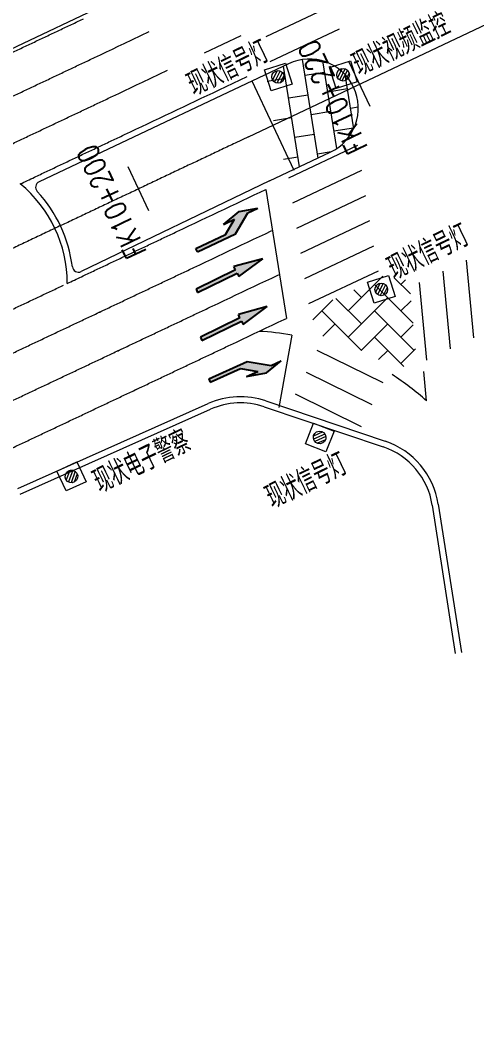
# Model space of a CAD drawing. Header units: millimetres. Extents: x 523446 to 528898, y 388189 to 392165.
# Drawn here: x 526283.7 to 526321.1, y 389297.8 to 389380.4 of the extents above; entities that cross this region are included whole.
import ezdxf
from ezdxf.enums import TextEntityAlignment as Align

# ---------------------------------------------------------------- set-up
doc = ezdxf.new("R2010")
doc.units = ezdxf.units.MM
doc.linetypes.add('33', pattern=[6, 3, -3])
for name, color, linetype, lineweight in [('0-现状交通设施2018', 7, 'Continuous', 0), ('0-现状信号灯', 7, 'Continuous', 40), ('000-scy-中分带', 2, 'Continuous', 60), ('000-scy-机动车道线', 5, 'Continuous', 60), ('人行横道', 7, 'Continuous', 30)]:
    doc.layers.add(name, color=color, linetype=linetype, lineweight=lineweight)
for name, color, linetype in [('FZZD-标注路线桩号', 7, 'Continuous'), ('MEDS道路平面中线-FZZD', 7, 'Continuous'), ('标线（实）', 1, 'Continuous'), ('标线（虚）', 1, '33'), ('箭头', 7, 'Continuous')]:
    doc.layers.add(name, color=color, linetype=linetype)
doc.styles.add('HZTXT_S', font='TXT_S.shx', dxfattribs={"width": 0.75, "bigfont": 'HZTXT.shx'})
doc.styles.add('MEDS', font='TXT_S.SHX', dxfattribs={"width": 0.75, "bigfont": 'hztxt.shx'})

# ---------------------------------------------------------------- blocks, each defined once
blk = doc.blocks.new('y')
blk.add_hatch(color=0).paths.add_polyline_path([(0.55, 0.225), (0.55, -0.275), (0.75, 0.525), (0.55, 1.275), (0.55, 0.825), (0, 0), (0, -1.725), (0.15, -1.725), (0.15, -0.375)])
at = {"color": 0}
for p, q in [((0.75, 0.525), (0.55, 1.275)), ((0.55, 0.825), (0.55, 1.275)), ((0, 0), (0.55, 0.825)), ((0.55, -0.275), (0.75, 0.525)), ((0.15, -0.375), (0.55, 0.225)), ((0.55, -0.275), (0.55, 0.225)), ((0, -1.725), (0, 0)), ((0.15, -1.725), (0.15, -0.375)), ((0, -1.725), (0.15, -1.725))]:
    blk.add_line(p, q, dxfattribs=at)
blk = doc.blocks.new('zx')
blk.add_hatch(color=0).paths.add_polyline_path([(0.075, -1.2), (0.225, -1.2), (0, 0), (-0.225, -1.2), (-0.075, -1.2), (-0.075, -3), (0.075, -3)])
at = {"color": 0}
for p, q in [((0, 0), (-0.225, -1.2)), ((0.225, -1.2), (0, 0)), ((-0.075, -1.2), (-0.225, -1.2)), ((-0.075, -1.2), (-0.075, -3)), ((0.075, -3), (0.075, -1.2)), ((0.075, -1.2), (0.225, -1.2)), ((-0.075, -3), (0.075, -3))]:
    blk.add_line(p, q, dxfattribs=at)
blk = doc.blocks.new('7')
at = {"layer": '0-现状信号灯', "linetype": 'Continuous', "lineweight": 0, "ltscale": 0.005}
for p, q in [((525414.9, 388753.359), (525416.616, 388753.904)), ((525415.444, 388751.644), (525414.9, 388753.359)), ((525415.937, 388753.284), (525415.555, 388752.546)), ((525416.181, 388753.264), (525415.711, 388752.359)), ((525416.374, 388753.148), (525415.918, 388752.268)), ((525416.616, 388753.904), (525417.16, 388752.188)), ((525416.512, 388752.924), (525416.179, 388752.284)), ((525417.16, 388752.188), (525415.444, 388751.644))]:
    blk.add_line(p, q, dxfattribs=at)
blk.add_ellipse((525416.018, 388752.774), major_axis=(0.365, 0.365), ratio=1, start_param=3.156470216024712, end_param=9.439655523204298, dxfattribs=at)

msp = doc.modelspace()

# ---------------------------------------------------------------- hatches: boundary and pattern name
at = {"layer": '人行横道', "linetype": 'ByBlock', "lineweight": 0}
h = msp.add_hatch(dxfattribs=at)
h.set_pattern_fill('AR-B816', color=256, scale=0.008, angle=99, style=0)
h.paths.add_polyline_path([(526310.982, 389374.905, 0.414214), (526305.655, 389376.809), (526303.828, 389375.945), (526304.484, 389371.83)])
h.paths.add_polyline_path([(526304.484, 389371.83), (526304.81, 389369.782), (526304.889, 389369.753), (526305.445, 389368.578), (526305.35, 389368.312), (526305.065, 389368.177), (526305.139, 389367.714), (526309.077, 389369.578, 0.414214), (526310.982, 389374.905)])
h = msp.add_hatch(dxfattribs=at)
h.set_pattern_fill('AR-HBONE', color=256, scale=0.015, style=0)
h.paths.add_polyline_path([(526315.536, 389358.981, 0.019595), (526315.525, 389359.059), (526313.523, 389359.512), (526308.815, 389357.284), (526308.327, 389357.054), (526307.84, 389356.823), (526307.353, 389356.593), (526308.167, 389354.612, -0.074318), (526314.37, 389351.827), (526316.156, 389352.367)])

# ---------------------------------------------------------------- linework, layer by layer
at = {"layer": '000-scy-中分带', "linetype": 'ByBlock', "lineweight": 0}
for p, q in [((526306.134, 389368.093), (526302.676, 389375.399)), ((526300.687, 389374.458), (526285.261, 389367.161)), ((526304.109, 389367.227), (526288.695, 389359.815))]:
    msp.add_line(p, q, dxfattribs=at)
msp.add_lwpolyline([(526304.109, 389367.227), (526309.077, 389369.578, 1), (526305.655, 389376.809), (526300.687, 389374.458)], format="xyb", dxfattribs=at)
for centre, radius, start, end in [((526285.475, 389366.709), 0.5, 115.317, 222.99448), ((526277.064, 389358.867), 11, 6.98692, 42.99448), ((526288.479, 389360.266), 0.5, 186.98692, 295.68118)]:
    msp.add_arc(centre, radius, start, end, dxfattribs=at)
at = {"layer": '000-scy-机动车道线', "color": 5, "linetype": 'ByBlock', "lineweight": 0}
for p, q in [((526270.823, 389372.246), (526292.856, 389382.723)), ((526283.716, 389341.607), (526299.291, 389348.559)), ((526303.656, 389348.765), (526313.408, 389345.472)), ((526317.417, 389340.71), (526319.303, 389328.584))]:
    msp.add_line(p, q, dxfattribs=at)
for centre, start, end in [((526301.737, 389343.08), 71.3424, 114.05543), ((526311.488, 389339.787), 8.83987, 71.3424)]:
    msp.add_arc(centre, 6, start, end, dxfattribs=at)
at = {"layer": 'FZZD-标注路线桩号', "color": 7, "linetype": 'ByBlock', "lineweight": 0}
for p, q in [((526312.325, 389373.328), (526310.613, 389376.943)), ((526294.246, 389364.773), (526292.536, 389368.388))]:
    msp.add_line(p, q, dxfattribs=at)
at = {"layer": 'MEDS道路平面中线-FZZD', "color": 4, "linetype": 'ByBlock', "lineweight": 0}
msp.add_line((526302.398, 389370.842), (526946.135, 389675.501), dxfattribs=at)
at = {"layer": 'MEDS道路平面中线-FZZD', "color": 1, "linetype": 'ByBlock', "lineweight": 0}
msp.add_lwpolyline([(526302.398, 389370.842), (526301.302, 389370.324, -0.000001), (526300.206, 389369.805, -0.000003), (526299.11, 389369.286, -0.000004), (526298.014, 389368.768, -0.000005), (526296.918, 389368.249, -0.000006), (526295.822, 389367.731, -0.000008), (526294.726, 389367.212, -0.000009), (526293.63, 389366.693, -0.00001), (526292.534, 389366.175, -0.000011), (526291.438, 389365.657, -0.000013), (526290.342, 389365.138, -0.000014), (526289.246, 389364.62, -0.000015), (526288.149, 389364.102, -0.000016), (526287.053, 389363.583, -0.000018), (526285.957, 389363.065, -0.000019), (526284.861, 389362.547, -0.00002), (526283.764, 389362.029, -0.000021), (526282.668, 389361.512, -0.000023), (526281.572, 389360.994, -0.000024), (526280.475, 389360.476, -0.000025), (526279.379, 389359.959, -0.000027)], format="xyb", dxfattribs=at)
at = {"layer": '人行横道', "linetype": 'ByBlock', "lineweight": 0}
for points in [[(526303.84, 389379.049), (526309.49, 389381.722)], [(526304.168, 389376.991), (526309.818, 389379.665)], [(526305.682, 389367.484), (526311.332, 389370.158)], [(526306.009, 389365.426), (526311.659, 389368.1)], [(526306.337, 389363.369), (526311.987, 389366.043)], [(526306.665, 389361.311), (526312.314, 389363.985)], [(526306.992, 389359.254), (526312.642, 389361.927)], [(526320.824, 389354.397), (526320.227, 389360.753)], [(526307.32, 389357.196), (526313.009, 389359.888)], [(526318.9, 389353.487), (526318.304, 389359.842)], [(526316.977, 389352.577), (526316.38, 389358.932)], [(526307.99, 389353.394), (526313.368, 389350.732)], [(526307.103, 389351.602), (526312.48, 389348.94)], [(526306.216, 389349.809), (526311.593, 389347.147)]]:
    msp.add_lwpolyline(points, dxfattribs=at)
at = {"layer": '标线（实）', "linetype": 'ByBlock', "lineweight": 0, "ltscale": 0.03}
for p, q in [((526303.808, 389366.531), (526305.487, 389355.986)), ((526316.952, 389349.239), (526316.727, 389351.637)), ((526283.513, 389342.063), (526299.087, 389349.016)), ((526303.816, 389349.238), (526313.567, 389345.946)), ((526317.911, 389340.786), (526319.797, 389328.661))]:
    msp.add_line(p, q, dxfattribs=at)
at = {"layer": '标线（实）', "linetype": 'ByBlock', "lineweight": 0}
msp.add_line((526305.928, 389354.613), (526304.868, 389348.707), dxfattribs=at)
at = {"layer": '标线（实）', "linetype": 'ByBlock', "lineweight": 0, "ltscale": 0.03, "flags": 128}
for points in [[(526270.879, 389371.981, 0.000003), (526271.366, 389372.211, 0.000003), (526271.852, 389372.441, 0.000003), (526272.339, 389372.67, 0.000003), (526272.826, 389372.9, 0.000003), (526273.312, 389373.129, 0.000003), (526273.799, 389373.359, 0.000003), (526274.286, 389373.589, 0.000003), (526274.773, 389373.819, 0.000003), (526275.259, 389374.048, 0.000003), (526275.746, 389374.278, 0.000003), (526276.233, 389374.508, 0.000003), (526276.72, 389374.738, 0.000002), (526277.206, 389374.968, 0.000002), (526277.693, 389375.198, 0.000002), (526278.18, 389375.428, 0.000002), (526278.667, 389375.658, 0.000002), (526279.153, 389375.888, 0.000002), (526279.64, 389376.118, 0.000002), (526280.127, 389376.348, 0.000002), (526280.614, 389376.578, 0.000002), (526281.1, 389376.808, 0.000002), (526281.587, 389377.038, 0.000002), (526282.074, 389377.268, 0.000002), (526282.561, 389377.498, 0.000002), (526283.048, 389377.729, 0.000002), (526283.535, 389377.959, 0.000002), (526284.021, 389378.189, 0.000002), (526284.508, 389378.419, 0.000001), (526284.995, 389378.649, 0.000001), (526285.482, 389378.88, 0.000001), (526285.969, 389379.11, 0.000001), (526286.456, 389379.34, 0.000001), (526286.943, 389379.571, 0.000001), (526287.429, 389379.801, 0.000001), (526287.916, 389380.031, 0.000001), (526288.403, 389380.262), (526288.89, 389380.492)], [(526278.418, 389350.937, 0.000003), (526278.906, 389351.167, 0.000003), (526279.394, 389351.397, 0.000003), (526279.882, 389351.627, 0.000003), (526280.369, 389351.857, 0.000003), (526280.857, 389352.087, 0.000003), (526281.345, 389352.317, 0.000003), (526281.833, 389352.547, 0.000003), (526282.32, 389352.777, 0.000003), (526282.808, 389353.007, 0.000003), (526283.296, 389353.238, 0.000003), (526283.783, 389353.468, 0.000003), (526284.271, 389353.698, 0.000003), (526284.758, 389353.928, 0.000003), (526285.246, 389354.158, 0.000003), (526285.734, 389354.389, 0.000003), (526286.221, 389354.619, 0.000002), (526286.709, 389354.849, 0.000002), (526287.196, 389355.079, 0.000002), (526287.684, 389355.31, 0.000002), (526288.171, 389355.54, 0.000002), (526288.659, 389355.77, 0.000002), (526289.146, 389356.001, 0.000002), (526289.634, 389356.231, 0.000002), (526290.121, 389356.461, 0.000002), (526290.526, 389356.653, 0.000002)], [(526283.721, 389366.986, 0.000005), (526284.887, 389367.537, 0.000002), (526285.374, 389367.767, 0.000002), (526285.861, 389367.997, 0.000002), (526286.348, 389368.228, 0.000002), (526286.835, 389368.458, 0.000002), (526287.322, 389368.688, 0.000002), (526287.809, 389368.918, 0.000002), (526288.296, 389369.149, 0.000002), (526288.783, 389369.379, 0.000001), (526289.27, 389369.609, 0.000001), (526289.757, 389369.84, 0.000001), (526290.244, 389370.07, 0.000001), (526290.732, 389370.3, 0.000001), (526291.219, 389370.531, 0.000001), (526291.706, 389370.761, 0.000001), (526292.193, 389370.992, 0.000001), (526292.68, 389371.222), (526293.167, 389371.453), (526293.654, 389371.683), (526294.141, 389371.913), (526294.628, 389372.144), (526295.115, 389372.374), (526295.602, 389372.605), (526296.089, 389372.835), (526296.576, 389373.066), (526297.063, 389373.296), (526297.55, 389373.527), (526298.037, 389373.757), (526298.525, 389373.988), (526299.012, 389374.218), (526299.499, 389374.449), (526299.986, 389374.679), (526302.268, 389375.76)], [(526279.91, 389347.771, 0.000003), (526280.398, 389348.001, 0.000003), (526280.886, 389348.231, 0.000003), (526281.374, 389348.461, 0.000003), (526281.862, 389348.691, 0.000003), (526282.35, 389348.921, 0.000003), (526282.838, 389349.152, 0.000003), (526283.326, 389349.382, 0.000003), (526283.814, 389349.612, 0.000003), (526284.302, 389349.842, 0.000003), (526284.789, 389350.072, 0.000003), (526285.277, 389350.303, 0.000003), (526285.765, 389350.533, 0.000003), (526286.253, 389350.763, 0.000003), (526286.74, 389350.993, 0.000003), (526287.228, 389351.224, 0.000003), (526287.716, 389351.454, 0.000002), (526288.204, 389351.684, 0.000002), (526288.691, 389351.915, 0.000002), (526289.179, 389352.145, 0.000002), (526289.666, 389352.375, 0.000002), (526290.154, 389352.606, 0.000002), (526290.642, 389352.836, 0.000002), (526291.129, 389353.067, 0.000002), (526291.617, 389353.297, 0.000002), (526292.022, 389353.489, 0.000002)], [(526281.402, 389344.605, 0.000003), (526281.891, 389344.835, 0.000003), (526282.379, 389345.065, 0.000003), (526282.867, 389345.295, 0.000003), (526283.355, 389345.526, 0.000003), (526283.843, 389345.756, 0.000003), (526284.331, 389345.986, 0.000003), (526284.819, 389346.216, 0.000003), (526285.307, 389346.447, 0.000003), (526285.795, 389346.677, 0.000003), (526286.283, 389346.907, 0.000003), (526286.771, 389347.137, 0.000003), (526287.259, 389347.368, 0.000003), (526287.747, 389347.598, 0.000003), (526288.235, 389347.828, 0.000003), (526288.723, 389348.059, 0.000003), (526289.211, 389348.289, 0.000002), (526289.698, 389348.52, 0.000002), (526290.186, 389348.75, 0.000002), (526290.674, 389348.98, 0.000002), (526291.162, 389349.211, 0.000002), (526291.649, 389349.441, 0.000002), (526292.137, 389349.672, 0.000002), (526292.625, 389349.902, 0.000002), (526293.112, 389350.133, 0.000002), (526293.518, 389350.324, 0.000002)], [(526287.564, 389358.847, 0.000005), (526288.732, 389359.4, 0.000002), (526289.22, 389359.63, 0.000002), (526289.707, 389359.861, 0.000002), (526290.194, 389360.091, 0.000002), (526290.682, 389360.321, 0.000002), (526291.169, 389360.552, 0.000002), (526291.656, 389360.782, 0.000002), (526292.144, 389361.013, 0.000002), (526292.631, 389361.243, 0.000001), (526293.118, 389361.473, 0.000001), (526293.605, 389361.704, 0.000001), (526294.093, 389361.934, 0.000001), (526294.58, 389362.165, 0.000001), (526295.067, 389362.395, 0.000001), (526295.554, 389362.626, 0.000001), (526296.041, 389362.856, 0.000001), (526296.529, 389363.087), (526297.016, 389363.317), (526297.503, 389363.548), (526297.99, 389363.778), (526298.477, 389364.009), (526298.965, 389364.239), (526299.452, 389364.47), (526299.939, 389364.7), (526300.426, 389364.931), (526300.913, 389365.161), (526301.4, 389365.392), (526301.887, 389365.622), (526302.374, 389365.853), (526302.862, 389366.083), (526303.349, 389366.314), (526303.808, 389366.531)], [(526289.634, 389356.231, 0.000002), (526290.121, 389356.461, 0.000002), (526290.609, 389356.692, 0.000002), (526291.096, 389356.922, 0.000002), (526291.583, 389357.153, 0.000002), (526292.071, 389357.383, 0.000002), (526292.558, 389357.614, 0.000002), (526293.046, 389357.844, 0.000002), (526293.533, 389358.074, 0.000002), (526294.02, 389358.305, 0.000001), (526294.508, 389358.535, 0.000001), (526294.995, 389358.766, 0.000001), (526295.482, 389358.996, 0.000001), (526295.97, 389359.227, 0.000001), (526296.457, 389359.457, 0.000001), (526296.944, 389359.688, 0.000001), (526297.431, 389359.918, 0.000001), (526297.919, 389360.149), (526298.406, 389360.379), (526298.893, 389360.61), (526299.38, 389360.84), (526299.867, 389361.071), (526300.355, 389361.301), (526300.842, 389361.532), (526301.329, 389361.763), (526301.816, 389361.993), (526302.303, 389362.224), (526302.79, 389362.454), (526303.278, 389362.685), (526303.765, 389362.915), (526304.252, 389363.146), (526304.341, 389363.188)], [(526291.129, 389353.067, 0.000002), (526291.617, 389353.297, 0.000002), (526292.104, 389353.528, 0.000002), (526292.592, 389353.758, 0.000002), (526293.079, 389353.988, 0.000002), (526293.567, 389354.219, 0.000002), (526294.054, 389354.449, 0.000002), (526294.542, 389354.68, 0.000002), (526295.029, 389354.91, 0.000002), (526295.517, 389355.141, 0.000001), (526296.004, 389355.371, 0.000001), (526296.491, 389355.602, 0.000001), (526296.979, 389355.832, 0.000001), (526297.466, 389356.063, 0.000001), (526297.953, 389356.293, 0.000001), (526298.441, 389356.524, 0.000001), (526298.928, 389356.755, 0.000001), (526299.415, 389356.985), (526299.903, 389357.216), (526300.39, 389357.446), (526300.877, 389357.677), (526301.364, 389357.907), (526301.852, 389358.138), (526302.339, 389358.368), (526302.826, 389358.599), (526303.313, 389358.829), (526303.8, 389359.06), (526304.288, 389359.291), (526304.775, 389359.521), (526304.914, 389359.587)], [(526292.625, 389349.902, 0.000002), (526293.112, 389350.133, 0.000002), (526293.6, 389350.363, 0.000002), (526294.088, 389350.594, 0.000002), (526294.575, 389350.824, 0.000002), (526295.063, 389351.055, 0.000002), (526295.55, 389351.285, 0.000002), (526296.038, 389351.516, 0.000002), (526296.525, 389351.746, 0.000002), (526297.013, 389351.977, 0.000001), (526297.5, 389352.207, 0.000001), (526297.988, 389352.438, 0.000001), (526298.475, 389352.668, 0.000001), (526298.963, 389352.899, 0.000001), (526299.45, 389353.13, 0.000001), (526299.937, 389353.36, 0.000001), (526300.425, 389353.591, 0.000001), (526300.912, 389353.821), (526301.399, 389354.052), (526301.887, 389354.282), (526302.374, 389354.513), (526302.861, 389354.744), (526303.349, 389354.974), (526303.836, 389355.205), (526304.323, 389355.435), (526304.81, 389355.666), (526305.298, 389355.896), (526305.487, 389355.986)]]:
    msp.add_lwpolyline(points, format="xyb", dxfattribs=at)
at = {"layer": '标线（实）', "linetype": 'ByBlock', "lineweight": 0, "ltscale": 0.03}
for centre, radius, start, end in [((526277.064, 389358.867), 10.5, 359.89541, 50.64928), ((526301.954, 389332.467), 22.5, 79.82745, 86.67701), ((526301.954, 389332.467), 22.5, 48.19579, 57.23296), ((526301.737, 389343.08), 6.5, 71.3424, 114.05543), ((526311.488, 389339.787), 6.5, 8.83987, 71.3424)]:
    msp.add_arc(centre, radius, start, end, dxfattribs=at)
at = {"layer": '标线（虚）', "linetype": 'ByBlock', "lineweight": 0}
msp.add_line((526298.783, 389377.706), (526301.802, 389379.134), dxfattribs=at)
at = {"layer": '标线（虚）', "linetype": 'ByBlock', "lineweight": 0, "flags": 128}
for points in [[(526271.291, 389368.583, 0.000003), (526271.778, 389368.812, 0.000003), (526272.265, 389369.042, 0.000003), (526272.752, 389369.271, 0.000003), (526273.239, 389369.501, 0.000003), (526273.726, 389369.731, 0.000003), (526274.213, 389369.961, 0.000003), (526274.699, 389370.19, 0.000003), (526275.186, 389370.42, 0.000003), (526275.673, 389370.65, 0.000003), (526276.16, 389370.88, 0.000003), (526276.647, 389371.11, 0.000003), (526277.134, 389371.339, 0.000003), (526277.621, 389371.569, 0.000003), (526278.107, 389371.799, 0.000002), (526278.594, 389372.029, 0.000002), (526279.081, 389372.259, 0.000002), (526279.568, 389372.489, 0.000002), (526280.055, 389372.719, 0.000002), (526280.542, 389372.949, 0.000002), (526281.029, 389373.179, 0.000002), (526281.516, 389373.409, 0.000002), (526282.002, 389373.64, 0.000002), (526282.489, 389373.87, 0.000002), (526282.976, 389374.1, 0.000002), (526283.463, 389374.33, 0.000002), (526283.95, 389374.56, 0.000002), (526284.437, 389374.79, 0.000002), (526284.924, 389375.021, 0.000002), (526285.411, 389375.251, 0.000002), (526285.898, 389375.481, 0.000001), (526286.385, 389375.711, 0.000001), (526286.871, 389375.942, 0.000001), (526287.358, 389376.172, 0.000001), (526287.845, 389376.402, 0.000001), (526288.332, 389376.633, 0.000001), (526288.819, 389376.863, 0.000001), (526289.306, 389377.093, 0.000001), (526289.793, 389377.324), (526290.28, 389377.554), (526290.767, 389377.785), (526291.254, 389378.015), (526291.741, 389378.245), (526292.228, 389378.476), (526294.267, 389379.441)], [(526271.81, 389364.958, 0.000003), (526272.297, 389365.187, 0.000003), (526272.784, 389365.417, 0.000003), (526273.271, 389365.647, 0.000003), (526273.758, 389365.876, 0.000003), (526274.245, 389366.106, 0.000003), (526274.732, 389366.336, 0.000003), (526275.219, 389366.565, 0.000003), (526275.706, 389366.795, 0.000003), (526276.193, 389367.025, 0.000003), (526276.68, 389367.255, 0.000003), (526277.167, 389367.485, 0.000003), (526277.654, 389367.715, 0.000003), (526278.141, 389367.945, 0.000003), (526278.628, 389368.175, 0.000003), (526279.115, 389368.404, 0.000003), (526279.602, 389368.634, 0.000002), (526280.089, 389368.864, 0.000002), (526280.576, 389369.095, 0.000002), (526281.063, 389369.325, 0.000002), (526281.55, 389369.555, 0.000002), (526282.037, 389369.785, 0.000002), (526282.524, 389370.015, 0.000002), (526283.011, 389370.245, 0.000002), (526283.498, 389370.475, 0.000002), (526283.985, 389370.705, 0.000002), (526284.472, 389370.936, 0.000002), (526284.959, 389371.166, 0.000002), (526285.446, 389371.396, 0.000002), (526285.933, 389371.626, 0.000002), (526286.42, 389371.857, 0.000002), (526286.907, 389372.087, 0.000002), (526287.394, 389372.317, 0.000001), (526287.881, 389372.547, 0.000001), (526288.368, 389372.778, 0.000001), (526288.855, 389373.008, 0.000001), (526289.342, 389373.238, 0.000001), (526289.829, 389373.469, 0.000001), (526290.316, 389373.699, 0.000001), (526290.803, 389373.93, 0.000001), (526291.29, 389374.16), (526291.777, 389374.39), (526292.264, 389374.621), (526292.751, 389374.851), (526293.238, 389375.082), (526293.725, 389375.312), (526295.764, 389376.277)]]:
    msp.add_lwpolyline(points, format="xyb", dxfattribs=at)
at = {"layer": '标线（虚）', "linetype": 'ByBlock', "lineweight": 0, "ltscale": 0.2, "flags": 128}
msp.add_lwpolyline([(526280.69, 389355.602, 0.000002), (526280.933, 389355.717, 0.000003), (526281.421, 389355.947, 0.000003), (526281.908, 389356.177, 0.000003), (526282.396, 389356.407, 0.000003), (526282.883, 389356.637, 0.000003), (526283.371, 389356.867, 0.000003), (526283.858, 389357.097, 0.000003), (526284.346, 389357.327, 0.000003), (526284.833, 389357.558, 0.000002), (526285.321, 389357.788, 0.000002), (526285.808, 389358.018, 0.000002), (526286.296, 389358.248, 0.000002), (526286.783, 389358.479, 0.000002), (526287.27, 389358.709)], format="xyb", dxfattribs=at)

# ---------------------------------------------------------------- block references
at = {"layer": '0-现状交通设施2018', "color": 6, "linetype": 'ByBlock', "lineweight": 0}
for p in [(888.793, 622.961), (894.107, 623.137), (897.229, 605.583)]:
    msp.add_blockref('7', p, dxfattribs=at)
for p, rotation in [((-126631.603, 418677.369), 320.9303497697863), ((53802.792, -62263.541), 7.208145320513029)]:
    msp.add_blockref('7', p, dxfattribs=dict(at, rotation=rotation))
at = {"layer": '箭头', "linetype": 'ByBlock', "lineweight": 0}
for name, p, xscale, yscale, zscale, rotation in [('y', (526301.316, 389362.914), -2.000000000021545, 2, 2, 295.5742430381841), ('y', (526301.316, 389362.914), -2.000000000021545, 2, 2, 295.5742430381841), ('zx', (526303.555, 389360.869), 2.000000000029564, 2.000000000029564, 2.000000000029564, 296.0000000000455), ('zx', (526303.912, 389356.955), 2.000000000029564, 2.000000000029564, 2.000000000029564, 296.0000000000455), ('y', (526302.288, 389352.462), 2.000000000035534, 2.000000000035534, 2.000000000035534, 294.2252984912635), ('y', (526302.288, 389352.462), 2.000000000035534, 2.000000000035534, 2.000000000035534, 294.2252984912635)]:
    msp.add_blockref(name, p, dxfattribs=dict(at, xscale=xscale, yscale=yscale, zscale=zscale, rotation=rotation))

# ---------------------------------------------------------------- texts
at = {"layer": '0-现状交通设施2018', "linetype": 'ByBlock', "lineweight": 0, "style": 'HZTXT_S', "width": 0.7}
for s, p in [('现状视频监控', (526318.62, 389380.254)), ('现状信号灯', (526303.849, 389378)), ('现状信号灯', (526320.227, 389362.969)), ('现状电子警察', (526297.414, 389346.143)), ('现状信号灯', (526310.259, 389344.262))]:
    msp.add_text(s, height=2, rotation=25.81949, dxfattribs=at).set_placement(p, align=Align.MIDDLE_RIGHT)
at = {"layer": 'FZZD-标注路线桩号', "color": 7, "linetype": 'ByBlock', "lineweight": 0, "style": 'MEDS', "width": 0.8}
for s, rotation, p in [('FK10+220', 115.32656, (526309.254, 389374.087)), ('FK10+200', 115.31675, (526291.176, 389365.533))]:
    msp.add_text(s, height=1.75, rotation=rotation, dxfattribs=at).set_placement(p, align=Align.MIDDLE)

doc.saveas('drawing.dxf')
